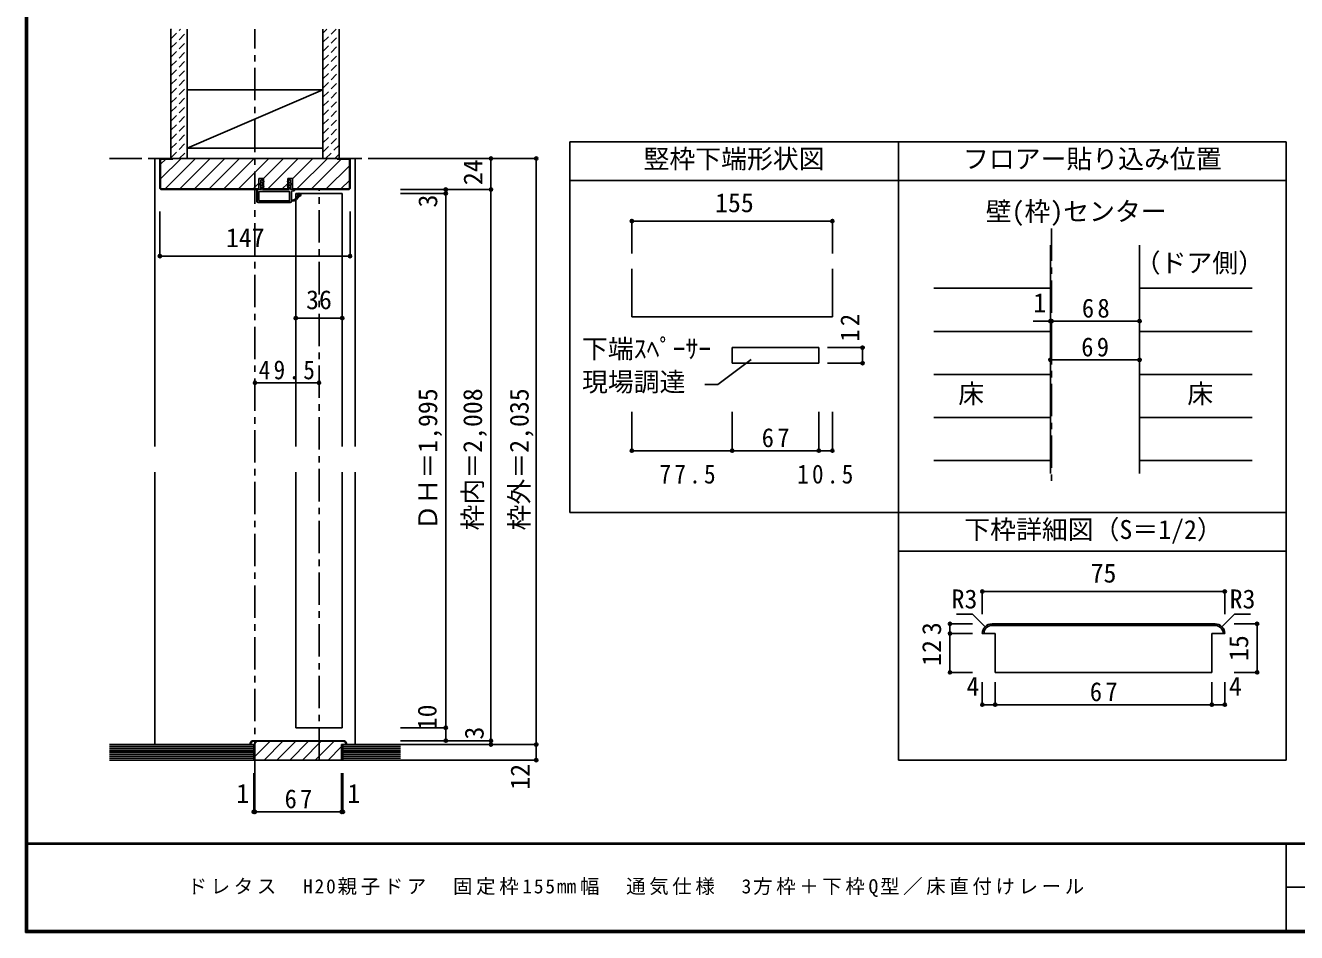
# Model space of a CAD drawing. Units: millimetres at full size, sheet at 1:5, with parts at other scales. Extents: x -973 to 977, y -718 to 696.
# Drawn here: x -973 to 10, y -701 to 0 of the extents above; entities that cross this region are included whole.
import ezdxf
from ezdxf.enums import TextEntityAlignment as Align

# ---------------------------------------------------------------- set-up
doc = ezdxf.new("R2010")
doc.units = ezdxf.units.MM
doc.header["$LTSCALE"] = 5
doc.header["$PDMODE"] = 32
doc.header["$PDSIZE"] = 2.5
doc.linetypes.add('CHAIN1', pattern=[8, 5, -1, 1, -1])
doc.linetypes.add('DASHED1', pattern=[1.8, 1.2, -0.6])
for name, color, linetype in [('0-0_補助線', 7, 'Continuous'), ('0-1_通り芯', 4, 'CHAIN1'), ('0-2_柱', 3, 'Continuous'), ('0-3_仕上げ', 2, 'Continuous'), ('0-4_枠', 3, 'Continuous'), ('0-6_扉', 6, 'Continuous'), ('0-7_金物', 7, 'Continuous'), ('0-A_文字', 3, 'Continuous'), ('0-B_寸法', 7, 'Continuous'), ('0-C_ハッチ', 4, 'DASHED1'), ('1-4_枠', 3, 'Continuous'), ('1-B_寸法', 7, 'Continuous'), ('F-1_枠', 6, 'Continuous'), ('F-A_文字', 7, 'Continuous')]:
    doc.layers.add(name, color=color, linetype=linetype)
doc.styles.add('ＭＳ ゴシック', font='')
doc.styles.get('ＭＳ ゴシック').set_extended_font_data('MS Gothic')

# ---------------------------------------------------------------- blocks, each defined once
blk = doc.blocks.new('2')
at = {"layer": '0-0_補助線'}
for p, q in [((-9.846, -9.622), (-9.846, 15.078)), ((-8.846, 16.078), (0.354, 16.078)), ((-8.846, 15.878), (0.637, 15.878)), ((-8.446, 14.378), (-8.446, -8.922)), ((-8.146, 14.678), (-1.546, 14.678)), ((-1.246, 14.378), (-1.246, -8.922)), ((0.154, 11.653), (2.154, 11.653)), ((0.154, 11.653), (0.154, -8.497)), ((2.154, 10.953), (2.154, 11.653)), ((3.154, 11.653), (2.512, 10.83)), ((3.154, 11.653), (6.154, 11.653)), ((4.154, 13.753), (4.154, 13.053)), ((5.154, 13.053), (4.512, 13.876)), ((7.154, 13.053), (5.154, 13.053)), ((6.154, 10.953), (6.154, 11.653)), ((7.558, 12.258), (6.516, 10.835)), ((-1.546, -9.222), (-8.146, -9.222)), ((0.154, -8.497), (2.154, -8.497)), ((2.154, -7.797), (2.154, -8.497)), ((3.154, -8.497), (2.512, -7.674)), ((3.154, -8.497), (6.154, -8.497)), ((6.154, -7.797), (6.154, -8.497)), ((7.558, -9.101), (6.516, -7.679)), ((-1.48, -10.622), (-8.846, -10.622)), ((-1.189, -10.85), (-0.732, -12.694)), ((0.354, -12.922), (-0.441, -12.922)), ((4.154, -9.897), (0.154, -9.897)), ((0.154, -9.897), (0.154, -10.622)), ((0.154, -10.622), (0.645, -12.548)), ((4.154, -10.597), (4.154, -9.897)), ((5.154, -9.897), (4.512, -10.72)), ((7.154, -9.897), (5.154, -9.897))]:
    blk.add_line(p, q, dxfattribs=at)
for points in [[(-9.646, 15.078), (-9.646, -9.622), (-9.846, -9.622)], [(4.154, 13.053), (0.154, 13.053), (0.649, 15.723)]]:
    blk.add_lwpolyline(points, dxfattribs=at)
for centre, radius, start, end in [((-8.846, 15.078), 1, 90, 180), ((-8.846, 15.078), 0.8, 90, 180), ((-8.146, 14.378), 0.3, 90, 180), ((-1.546, 14.378), 0.3, 0, 90), ((0.354, 15.778), 0.3, 349.49875, 90), ((2.354, 10.953), 0.2, 180, 322.03043), ((4.354, 13.753), 0.2, 37.96957, 180), ((6.354, 10.953), 0.2, 180, 323.78053), ((7.154, 12.553), 0.5, 323.78053, 90), ((-8.846, -9.622), 1, 180, 270), ((-8.146, -8.922), 0.3, 180, 270), ((-1.546, -8.922), 0.3, 270, 0), ((2.354, -7.797), 0.2, 37.96957, 180), ((6.354, -7.797), 0.2, 36.21947, 180), ((7.154, -9.397), 0.5, 270, 36.21947), ((-2.846, -10.72), 6, 179.06153, 259.29815), ((-2.846, -10.72), 5.3, 178.93757, 259.29815), ((-3.896, -16.272), 0.35, 259.29815, 79.29815), ((-1.48, -10.922), 0.3, 13.9282, 90), ((-0.441, -12.622), 0.3, 193.9282, 270), ((0.354, -12.622), 0.3, 270, 14.29438), ((4.354, -10.597), 0.2, 180, 322.03043)]:
    blk.add_arc(centre, radius, start, end, dxfattribs=at)
blk.add_point((-3.896, -16.622), dxfattribs=at)

msp = doc.modelspace()

# ---------------------------------------------------------------- linework, layer by layer
at = {"layer": '0-0_補助線', "color": 4}
for p, q in [((-504.38, -150.894), (-504.38, -175.894)), ((-349.38, -150.894), (-504.38, -150.894)), ((-349.38, -150.894), (-349.38, -175.894)), ((-325.99, -248.695), (-353.072, -248.695)), ((-325.99, -248.695), (-325.99, -260.695)), ((-325.99, -260.695), (-353.072, -260.695)), ((-504.38, -328.343), (-504.38, -298.335)), ((-426.88, -328.343), (-426.88, -298.335)), ((-359.88, -328.343), (-359.88, -298.335)), ((-349.38, -328.343), (-349.38, -298.335)), ((-504.38, -328.343), (-426.88, -328.343)), ((-426.88, -328.343), (-359.88, -328.343)), ((-359.88, -328.343), (-349.38, -328.343))]:
    msp.add_line(p, q, dxfattribs=at)
at = {"layer": '0-0_補助線', "color": 3}
for p, q in [((-504.38, -187.826), (-504.38, -224.786)), ((-349.38, -187.826), (-349.38, -224.786)), ((-504.38, -224.786), (-349.38, -224.786))]:
    msp.add_line(p, q, dxfattribs=at)
at = {"layer": '0-0_補助線'}
for p, q in [((-426.88, -248.695), (-426.88, -260.695)), ((-359.88, -248.695), (-426.88, -248.695)), ((-359.88, -248.695), (-359.88, -260.695)), ((-412.226, -257.9), (-438.025, -277.249)), ((-359.88, -260.695), (-426.88, -260.695)), ((-447.87, -277.249), (-438.025, -277.249))]:
    msp.add_line(p, q, dxfattribs=at)
for p in [(-504.38, -150.894), (-349.38, -150.894), (-325.99, -248.695), (-325.99, -260.695), (-504.38, -328.343), (-426.88, -328.343), (-359.88, -328.343), (-349.38, -328.343)]:
    msp.add_point(p, dxfattribs=at)
at = {"layer": '0-1_通り芯'}
for p, q in [((-795.833, -577.5), (-795.833, -2.5)), ((-908.333, -102.5), (-683.333, -102.5)), ((-746.333, -567.5), (-746.333, -126.5)), ((-179.802, -156.725), (-179.802, -355.75)), ((-908.333, -567.5), (-680.976, -567.5))]:
    msp.add_line(p, q, dxfattribs=at)
at = {"layer": '0-2_柱', "color": 7}
msp.add_line((-848.333, -94.5), (-743.333, -49.5), dxfattribs=at)
at = {"layer": '0-2_柱'}
for p, q in [((-848.333, -49.5), (-743.333, -49.5)), ((-848.333, -94.5), (-743.333, -94.5))]:
    msp.add_line(p, q, dxfattribs=at)
at = {"layer": '0-3_仕上げ'}
for p, q in [((-860.833, -102.5), (-860.833, -2.5)), ((-848.333, -102.5), (-848.333, -2.5)), ((-743.333, -102.5), (-743.333, -2.5)), ((-730.833, -102.5), (-730.833, -2.5)), ((-908.333, -555.5), (-796.833, -555.5)), ((-796.833, -567.5), (-796.833, -555.5)), ((-727.833, -567.5), (-727.833, -555.5)), ((-683.333, -555.5), (-727.833, -555.5)), ((-908.333, -567.5), (-796.833, -567.5)), ((-683.333, -567.5), (-727.833, -567.5))]:
    msp.add_line(p, q, dxfattribs=at)
at = {"layer": '0-3_仕上げ', "color": 4}
for p, q in [((-270.777, -202.801), (-180.802, -202.801)), ((-24.653, -202.801), (-111.802, -202.801)), ((-270.777, -236.103), (-180.802, -236.103)), ((-24.653, -236.103), (-111.802, -236.103)), ((-270.777, -269.404), (-180.802, -269.404)), ((-24.653, -269.404), (-111.802, -269.404)), ((-270.777, -302.706), (-180.802, -302.706)), ((-24.653, -302.706), (-111.802, -302.706)), ((-270.777, -336.007), (-180.802, -336.007)), ((-24.653, -336.007), (-111.802, -336.007))]:
    msp.add_line(p, q, dxfattribs=at)
at = {"layer": '0-3_仕上げ', "color": 7}
for p, q in [((-908.333, -557), (-796.833, -557)), ((-908.333, -558.5), (-796.833, -558.5)), ((-908.333, -560), (-796.833, -560)), ((-683.333, -557), (-727.833, -557)), ((-683.333, -558.5), (-727.833, -558.5)), ((-683.333, -560), (-727.833, -560)), ((-908.333, -561.5), (-796.833, -561.5)), ((-908.333, -563), (-796.833, -563)), ((-908.333, -564.5), (-796.833, -564.5)), ((-908.333, -566), (-796.833, -566)), ((-683.333, -561.5), (-727.833, -561.5)), ((-683.333, -563), (-727.833, -563)), ((-683.333, -564.5), (-727.833, -564.5)), ((-683.333, -566), (-727.833, -566))]:
    msp.add_line(p, q, dxfattribs=at)
at = {"layer": '0-4_枠', "color": 4}
for p, q in [((-869.333, -102.5), (-873.333, -102.5)), ((-873.333, -325), (-873.333, -102.5)), ((-722.333, -102.5), (-718.333, -102.5)), ((-718.333, -325), (-718.333, -102.5)), ((-873.333, -555.5), (-873.333, -345)), ((-718.333, -555.5), (-718.333, -345))]:
    msp.add_line(p, q, dxfattribs=at)
at = {"layer": '0-4_枠'}
for p, q in [((-869.333, -102.5), (-722.333, -102.5)), ((-868.833, -125.586), (-868.833, -103)), ((-859.333, -103), (-868.833, -103)), ((-859.333, -102.5), (-859.333, -103)), ((-732.333, -103), (-732.333, -102.5)), ((-732.333, -103), (-722.833, -103)), ((-722.833, -125.586), (-722.833, -103)), ((-868.419, -126), (-868.833, -125.586)), ((-868.626, -126.5), (-792.833, -126.5)), ((-868.419, -126), (-792.833, -126)), ((-792.833, -118), (-789.133, -118)), ((-792.833, -126.5), (-792.833, -118)), ((-789.133, -126.5), (-789.133, -118)), ((-789.133, -126), (-770.533, -126)), ((-789.133, -126.5), (-770.533, -126.5)), ((-770.533, -126.5), (-770.533, -118)), ((-723.248, -126), (-766.833, -126)), ((-723.04, -126.5), (-766.833, -126.5)), ((-723.248, -126), (-722.833, -125.586)), ((-180.802, -169.5), (-180.802, -346.007)), ((-111.802, -169.5), (-111.802, -346.007)), ((-795.833, -555.5), (-799.833, -555.5)), ((-796.833, -552.5), (-727.833, -552.5)), ((-796.833, -553), (-727.833, -553)), ((-795.833, -567.5), (-795.833, -555.5)), ((-728.833, -567.5), (-795.833, -567.5))]:
    msp.add_line(p, q, dxfattribs=at)
for points in [[(-868.626, -126.5), (-869.333, -125.793), (-869.333, -102.5)], [(-723.04, -126.5), (-722.333, -125.793), (-722.333, -102.5)], [(-770.533, -118), (-766.833, -118), (-766.833, -126.5)], [(-728.833, -567.5), (-728.833, -555.5), (-724.833, -555.5)]]:
    msp.add_lwpolyline(points, dxfattribs=at)
for centre, radius, start, end in [((-796.833, -555.5), 3, 90, 180), ((-796.833, -555.5), 2.5, 90, 180), ((-727.833, -555.5), 3, 0, 90), ((-727.833, -555.5), 2.5, 0, 90)]:
    msp.add_arc(centre, radius, start, end, dxfattribs=at)
at = {"layer": '0-6_扉'}
for p, q in [((-764.333, -129.5), (-728.333, -129.5)), ((-764.333, -129.5), (-764.333, -325)), ((-728.333, -129.5), (-728.333, -325)), ((-764.333, -345), (-764.333, -542.5)), ((-728.333, -345), (-728.333, -542.5)), ((-764.333, -542.5), (-728.333, -542.5))]:
    msp.add_line(p, q, dxfattribs=at)
at = {"layer": '0-A_文字'}
for p, q in [((-552.347, -89.5), (-552.347, -376.007)), ((-552.347, -89.5), (-298.347, -89.5)), ((-298.347, -89.5), (1.653, -89.5)), ((-298.347, -376.007), (-298.347, -89.5)), ((1.653, -89.5), (1.653, -567.5)), ((-298.347, -119.5), (-552.347, -119.5)), ((1.653, -119.5), (-298.347, -119.5)), ((-552.347, -376.007), (-298.347, -376.007)), ((-298.347, -376.007), (1.653, -376.007)), ((-298.347, -567.5), (-298.347, -376.007)), ((-298.347, -406.007), (1.653, -406.007)), ((-298.347, -567.5), (1.653, -567.5))]:
    msp.add_line(p, q, dxfattribs=at)
at = {"layer": '0-B_寸法', "color": 4}
for p, q in [((-578.333, -102.5), (-683.333, -102.5)), ((-613.333, -102.5), (-613.333, -555.5)), ((-578.333, -102.5), (-578.333, -567.5)), ((-613.333, -126.5), (-683.333, -126.5)), ((-648.333, -126.5), (-648.333, -552.5)), ((-648.333, -129.5), (-683.333, -129.5)), ((-869.333, -177.922), (-869.333, -143.4)), ((-722.333, -177.922), (-722.333, -143.4)), ((-869.333, -177.922), (-722.333, -177.922)), ((-728.333, -225.882), (-764.333, -225.882)), ((-194.179, -228.19), (-179.802, -228.19)), ((-180.802, -228.19), (-180.802, -258.19)), ((-179.802, -228.19), (-179.802, -258.19)), ((-179.802, -228.19), (-111.802, -228.19)), ((-111.802, -258.19), (-180.802, -258.19)), ((-746.333, -275.882), (-795.833, -275.882)), ((-648.333, -542.5), (-683.333, -542.5)), ((-613.333, -552.5), (-683.333, -552.5)), ((-578.333, -555.5), (-683.333, -555.5)), ((-578.333, -567.5), (-683.333, -567.5)), ((-796.833, -607.5), (-796.833, -577.5)), ((-795.833, -607.5), (-795.833, -577.5)), ((-728.833, -607.5), (-728.833, -577.5)), ((-727.833, -607.5), (-727.833, -577.5)), ((-796.833, -607.5), (-795.833, -607.5)), ((-795.833, -607.5), (-728.833, -607.5)), ((-728.833, -607.5), (-727.833, -607.5))]:
    msp.add_line(p, q, dxfattribs=at)
at = {"layer": '0-B_寸法'}
for p in [(-613.333, -102.5), (-578.333, -102.5), (-648.333, -126.5), (-613.333, -126.5), (-648.333, -129.5), (-869.333, -177.922), (-722.333, -177.922), (-764.333, -225.882), (-728.333, -225.882), (-180.802, -228.19), (-179.802, -228.19), (-111.802, -228.19), (-180.802, -258.19), (-111.802, -258.19), (-795.833, -275.882), (-746.333, -275.882), (-648.333, -542.5), (-648.333, -552.5), (-613.333, -552.5), (-613.333, -555.5), (-578.333, -555.5), (-578.333, -567.5), (-796.833, -607.5), (-795.833, -607.5), (-728.833, -607.5), (-727.833, -607.5)]:
    msp.add_point(p, dxfattribs=at)
at = {"layer": '0-C_ハッチ'}
for p, q in [((-860.833, -2.898), (-860.436, -2.5)), ((-860.833, -9.969), (-853.364, -2.5)), ((-860.833, -17.04), (-848.333, -4.54)), ((-743.333, -12.677), (-733.156, -2.5)), ((-743.333, -5.606), (-740.227, -2.5)), ((-743.333, -19.748), (-730.833, -7.248)), ((-860.833, -24.111), (-848.333, -11.611)), ((-860.833, -31.182), (-848.333, -18.682)), ((-743.333, -26.819), (-730.833, -14.319)), ((-860.833, -38.253), (-848.333, -25.753)), ((-743.333, -33.89), (-730.833, -21.39)), ((-743.333, -40.961), (-730.833, -28.461)), ((-860.833, -45.324), (-848.333, -32.824)), ((-743.333, -48.032), (-730.833, -35.532)), ((-860.833, -52.395), (-848.333, -39.895)), ((-860.833, -59.466), (-848.333, -46.966)), ((-743.333, -55.103), (-730.833, -42.603)), ((-860.833, -66.537), (-848.333, -54.037)), ((-743.333, -62.174), (-730.833, -49.674)), ((-743.333, -69.246), (-730.833, -56.746)), ((-860.833, -73.608), (-848.333, -61.108)), ((-860.833, -80.679), (-848.333, -68.179)), ((-743.333, -76.317), (-730.833, -63.817)), ((-860.833, -87.751), (-848.333, -75.251)), ((-743.333, -83.388), (-730.833, -70.888)), ((-743.333, -90.459), (-730.833, -77.959)), ((-860.833, -94.822), (-848.333, -82.322)), ((-743.333, -97.53), (-730.833, -85.03)), ((-860.833, -101.893), (-848.333, -89.393)), ((-854.37, -102.5), (-848.333, -96.464)), ((-741.232, -102.5), (-730.833, -92.101)), ((-734.161, -102.5), (-730.833, -99.172))]:
    msp.add_line(p, q, dxfattribs=at)
at = {"layer": '0-C_ハッチ', "linetype": 'Continuous'}
for p, q in [((-868.833, -118.306), (-853.027, -102.5)), ((-868.833, -106.992), (-864.841, -103)), ((-865.214, -126), (-841.714, -102.5)), ((-853.9, -126), (-830.4, -102.5)), ((-842.586, -126), (-819.086, -102.5)), ((-831.272, -126), (-807.772, -102.5)), ((-819.959, -126), (-796.459, -102.5)), ((-808.645, -126), (-785.145, -102.5)), ((-789.331, -118), (-773.831, -102.5)), ((-786.018, -126), (-762.517, -102.5)), ((-766.833, -118.13), (-751.204, -102.5)), ((-763.39, -126), (-739.89, -102.5)), ((-752.076, -126), (-729.076, -103)), ((-740.763, -126), (-722.833, -108.071)), ((-797.331, -126), (-792.833, -121.502)), ((-774.704, -126), (-770.533, -121.83)), ((-729.449, -126), (-722.833, -119.385)), ((-796.569, -555.5), (-794.069, -553)), ((-795.833, -564.664), (-784.169, -553)), ((-788.77, -567.5), (-774.27, -553)), ((-778.87, -567.5), (-764.37, -553)), ((-768.971, -567.5), (-754.471, -553)), ((-759.071, -567.5), (-744.571, -553)), ((-749.172, -567.5), (-734.672, -553)), ((-739.272, -567.5), (-728.833, -557.061))]:
    msp.add_line(p, q, dxfattribs=at)
at = {"layer": '1-4_枠'}
for p, q in [((-223.415, -469.688), (-233.415, -469.688)), ((-225.915, -462.188), (-53.415, -462.188)), ((-225.915, -463.438), (-53.414, -463.438)), ((-223.415, -499.688), (-223.415, -469.688)), ((-55.915, -469.688), (-45.915, -469.688)), ((-55.915, -499.688), (-55.915, -469.688)), ((-55.915, -499.688), (-223.415, -499.688))]:
    msp.add_line(p, q, dxfattribs=at)
for centre, radius, start, end in [((-225.915, -469.688), 7.5, 90, 180), ((-225.915, -469.688), 6.25, 90, 180), ((-53.415, -469.688), 7.5, 0, 90), ((-53.415, -469.688), 6.25, 0, 90)]:
    msp.add_arc(centre, radius, start, end, dxfattribs=at)
at = {"layer": '1-B_寸法', "color": 4}
for p, q in [((-233.415, -437.188), (-233.415, -454.688)), ((-233.415, -437.188), (-45.915, -437.188)), ((-45.915, -437.188), (-45.915, -454.688)), ((-240.915, -454.688), (-253.415, -454.688)), ((-231.218, -464.385), (-240.915, -454.688)), ((-48.111, -464.385), (-38.414, -454.688)), ((-38.415, -454.688), (-25.915, -454.688)), ((-258.415, -462.188), (-240.915, -462.188)), ((-258.415, -469.688), (-240.915, -469.688)), ((-20.915, -462.188), (-38.628, -462.188)), ((-20.915, -462.188), (-20.915, -499.688)), ((-20.915, -499.688), (-38.628, -499.688)), ((-233.415, -524.688), (-233.415, -507.188)), ((-223.415, -524.688), (-223.415, -507.188)), ((-55.915, -524.688), (-55.915, -507.188)), ((-45.915, -524.688), (-45.915, -507.188)), ((-233.415, -524.688), (-45.915, -524.688))]:
    msp.add_line(p, q, dxfattribs=at)
msp.add_lwpolyline([(-258.415, -462.188), (-258.415, -499.688), (-240.915, -499.688)], dxfattribs=at)
at = {"layer": '1-B_寸法'}
for p in [(-233.415, -437.188), (-45.915, -437.188), (-258.415, -462.188), (-20.915, -462.188), (-258.415, -469.688), (-258.415, -499.688), (-20.915, -499.688), (-233.415, -524.688), (-223.415, -524.688), (-55.915, -524.688), (-45.915, -524.688)]:
    msp.add_point(p, dxfattribs=at)
at = {"layer": 'F-1_枠'}
for p, q in [((-973.347, 695.833), (-973.347, -700.833)), ((-972.514, 695.833), (-972.514, -700.833)), ((-971.68, 695.833), (-971.68, -700.833)), ((976.653, -631.667), (-973.347, -631.667)), ((976.653, -632.5), (-973.347, -632.5)), ((1.653, -632.5), (1.653, -699.167)), ((1.653, -665.833), (974.986, -665.834)), ((976.653, -699.167), (-973.347, -699.167)), ((976.653, -700), (-973.347, -700)), ((976.653, -700.833), (-973.347, -700.833))]:
    msp.add_line(p, q, dxfattribs=at)

# ---------------------------------------------------------------- block references
at = {"layer": '0-7_金物', "rotation": 90}
msp.add_blockref('2', (-778.255, -126.654), dxfattribs=at)

# ---------------------------------------------------------------- texts
at = {"layer": '0-0_補助線', "style": 'ＭＳ ゴシック'}
for s, p in [('155', (-440.064, -148.394)), ('下端ｽﾍﾟｰｻｰ', (-542.962, -261.298)), ('現場調達', (-542.962, -286.893))]:
    msp.add_text(s, height=14.66, dxfattribs=at).set_placement(p, align=Align.BOTTOM_LEFT)
at = {"layer": '0-0_補助線', "insert": (-328.49, -244.122), "char_height": 14.66, "attachment_point": 7, "rotation": 90, "style": 'ＭＳ ゴシック'}
msp.add_mtext('\\T1.27;\\W0.95;12', dxfattribs=at)
at = {"layer": '0-0_補助線', "char_height": 14.66, "attachment_point": 7, "style": 'ＭＳ ゴシック'}
for s, insert in [('\\T1.27;\\W0.95;67', (-404.005, -325.843)), ('\\T1.28;\\W0.9;77.5', (-483.078, -353.969)), ('\\T1.28;\\W0.9;10.5', (-376.606, -353.969))]:
    msp.add_mtext(s, dxfattribs=dict(at, insert=insert))
at = {"layer": '0-A_文字', "color": 7, "style": 'ＭＳ ゴシック'}
for s, p in [('竪枠下端形状図', (-495.347, -114.5)), ('フロアー貼り込み位置', (-248.347, -114.5)), ('壁(枠)センター', (-230.777, -155.091)), ('（ドア側）', (-115.547, -194.895)), ('床', (-252.027, -296.055)), ('床', (-74.901, -296.055)), ('下枠詳細図（S＝1/2）', (-247.356, -401.007))]:
    msp.add_text(s, height=14.66, dxfattribs=at).set_placement(p, align=Align.BOTTOM_LEFT)
at = {"layer": '0-B_寸法', "style": 'ＭＳ ゴシック'}
for s, p in [('24', (-615.55, -123.071)), ('3', (-650.496, -140.385)), ('ＤＨ＝1,995', (-650.513, -390)), ('枠内＝2,008', (-615.833, -390)), ('枠外＝2,035', (-579.819, -390)), ('10', (-651.042, -544.465)), ('3', (-614.618, -551.65)), ('12', (-579.158, -590.4))]:
    msp.add_text(s, height=14.66, rotation=90, dxfattribs=at).set_placement(p, align=Align.BOTTOM_LEFT)
for s, p in [('147', (-818.333, -175.422)), ('36', (-756.333, -223.382)), ('1', (-194.059, -225.69)), ('1', (-810.333, -605)), ('1', (-724.333, -605))]:
    msp.add_text(s, height=14.66, dxfattribs=at).set_placement(p, align=Align.BOTTOM_LEFT)
at = {"layer": '0-B_寸法', "char_height": 14.66, "attachment_point": 7, "style": 'ＭＳ ゴシック'}
for s, insert in [('\\T1.27;\\W0.95;68', (-156.427, -225.69)), ('\\T1.27;\\W0.95;69', (-156.927, -255.69)), ('\\T1.28;\\W0.9;49.5', (-792.958, -273.382)), ('\\T1.27;\\W0.95;67', (-772.958, -605))]:
    msp.add_mtext(s, dxfattribs=dict(at, insert=insert))
at = {"layer": '1-B_寸法', "style": 'ＭＳ ゴシック'}
for s, p in [('75', (-149.665, -434.688)), ('R3', (-257.165, -454.688)), ('R3', (-42.165, -454.688)), ('4', (-245.702, -522.188)), ('4', (-42.727, -522.188))]:
    msp.add_text(s, height=14.66, dxfattribs=at).set_placement(p, align=Align.BOTTOM_LEFT)
for s, p in [('3', (-260.915, -470.938)), ('12', (-260.915, -494.688)), ('15', (-23.415, -490.938))]:
    msp.add_text(s, height=14.66, rotation=90, dxfattribs=at).set_placement(p, align=Align.BOTTOM_LEFT)
at = {"layer": '1-B_寸法', "insert": (-150.29, -522.188), "char_height": 14.66, "attachment_point": 7, "style": 'ＭＳ ゴシック'}
msp.add_mtext('\\T1.27;\\W0.95;67', dxfattribs=at)
at = {"layer": 'F-A_文字', "insert": (-847.938, -673.333), "char_height": 11, "attachment_point": 7, "style": 'ＭＳ ゴシック'}
msp.add_mtext('\\T1.19;ドレタス\u3000H20親子ドア\u3000固定枠155㎜幅\u3000通気仕様\u30003方枠＋下枠Q型／床直付けレール', dxfattribs=at)

doc.saveas('drawing.dxf')
